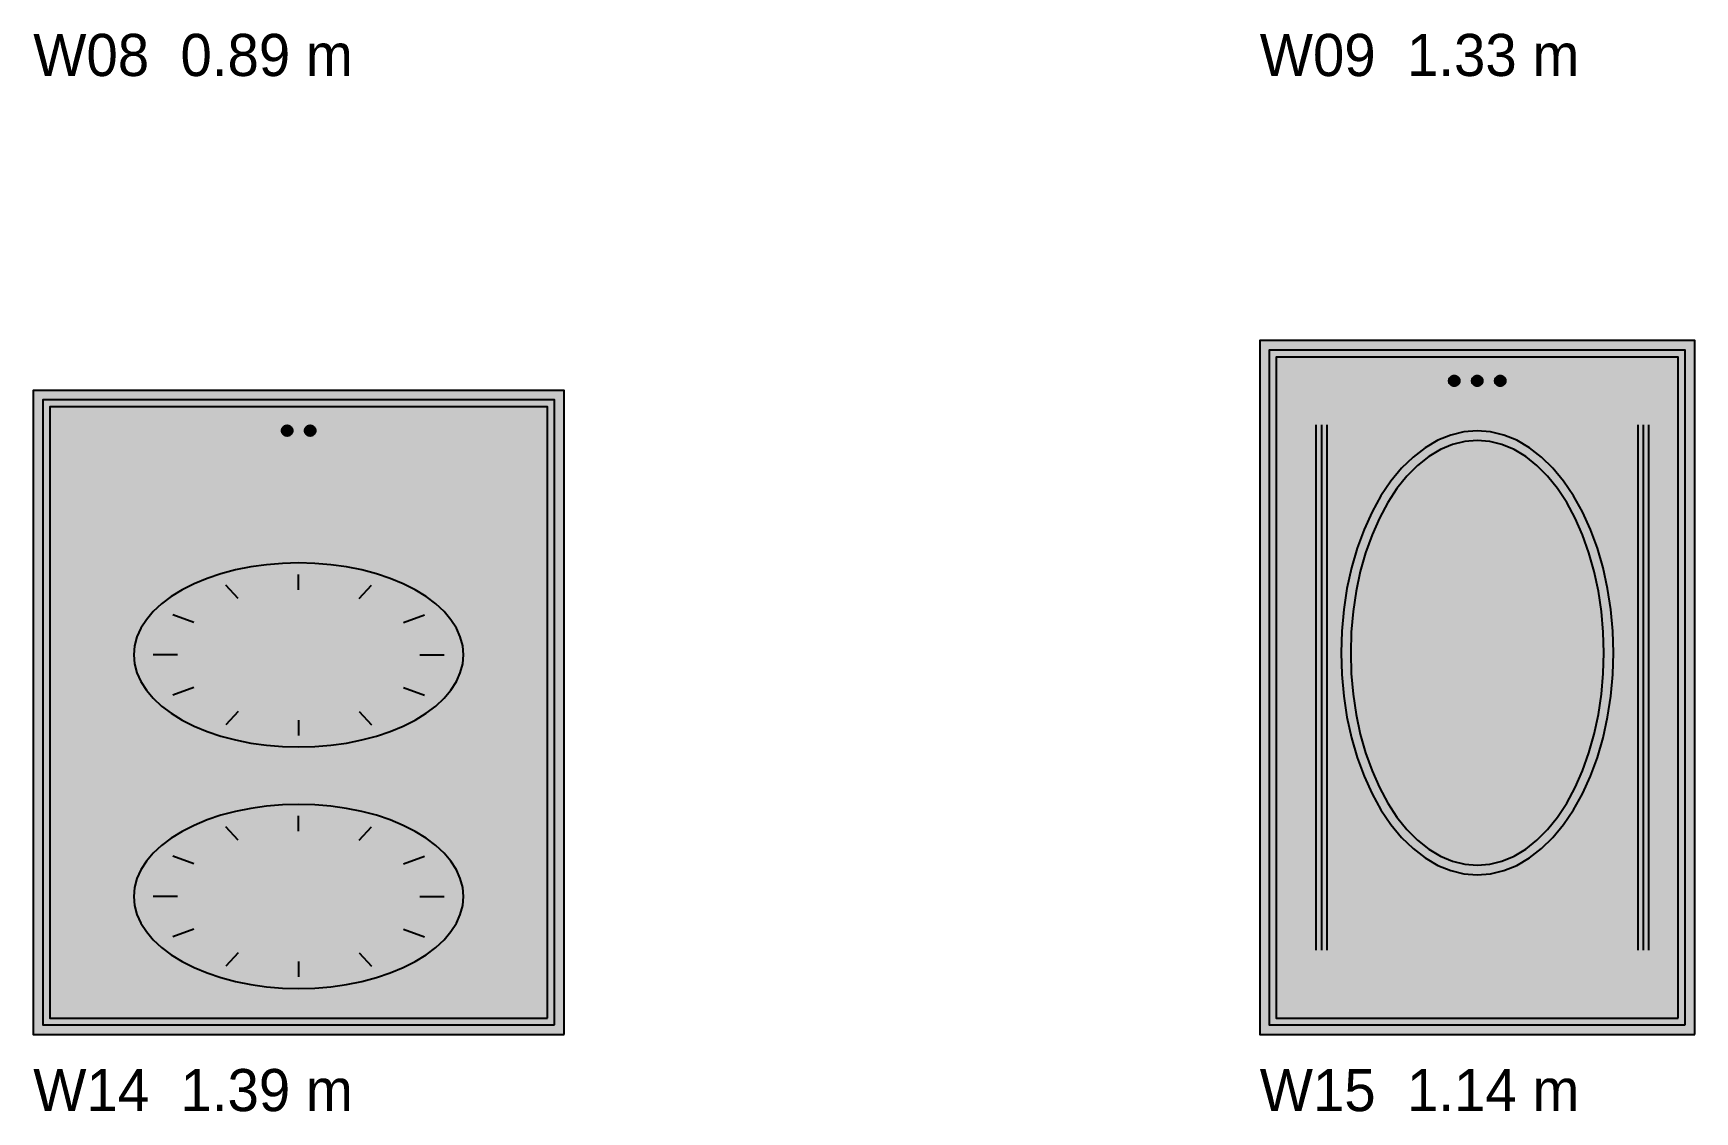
# Model space of a CAD drawing. Header units: metres. Extents: x 0 to 18.5, y -15.3 to 1.8.
# Drawn here: x 3.2 to 7.535, y -5.602 to -2.788 of the extents above; entities that cross this region are included whole.
import ezdxf

# ---------------------------------------------------------------- set-up
doc = ezdxf.new("R2010")
doc.units = ezdxf.units.M

# ---------------------------------------------------------------- blocks, each defined once
blk = doc.blocks.new('NC_N1_ELEV_W14')
at = {"true_color": 0xf6f5ef}
h = blk.add_hatch(color=256, dxfattribs=at)
h.dxf.hatch_style = 1
h.paths.add_polyline_path([(1.385, 0), (1.385, 1.68), (0, 1.68), (0, 0)])
h = blk.add_hatch(color=256, dxfattribs=at)
h.dxf.hatch_style = 1
h.paths.add_polyline_path([(1.36, 0.025), (1.36, 1.655), (0.025, 1.655), (0.025, 0.025)])
at = {"true_color": 0xa38246}
h = blk.add_hatch(color=256, dxfattribs=at)
h.dxf.hatch_style = 1
h.paths.add_polyline_path([(0.6765, 1.575), (0.6764, 1.5736), (0.6762, 1.5723), (0.6759, 1.5709), (0.6754, 1.5696), (0.6748, 1.5684), (0.6741, 1.5672), (0.6733, 1.5661), (0.6724, 1.5651), (0.6714, 1.5642), (0.6703, 1.5634), (0.6691, 1.5627), (0.6679, 1.5621), (0.6666, 1.5616), (0.6652, 1.5613), (0.6639, 1.5611), (0.6625, 1.561), (0.6611, 1.5611), (0.6598, 1.5613), (0.6584, 1.5616), (0.6571, 1.5621), (0.6559, 1.5627), (0.6547, 1.5634), (0.6536, 1.5642), (0.6526, 1.5651), (0.6517, 1.5661), (0.6509, 1.5672), (0.6502, 1.5684), (0.6496, 1.5696), (0.6491, 1.5709), (0.6488, 1.5723), (0.6486, 1.5736), (0.6485, 1.575), (0.6486, 1.5764), (0.6488, 1.5777), (0.6491, 1.5791), (0.6496, 1.5804), (0.6502, 1.5816), (0.6509, 1.5828), (0.6517, 1.5839), (0.6526, 1.5849), (0.6536, 1.5858), (0.6547, 1.5866), (0.6559, 1.5873), (0.6571, 1.5879), (0.6584, 1.5884), (0.6598, 1.5887), (0.6611, 1.5889), (0.6625, 1.589), (0.6639, 1.5889), (0.6652, 1.5887), (0.6666, 1.5884), (0.6679, 1.5879), (0.6691, 1.5873), (0.6703, 1.5866), (0.6714, 1.5858), (0.6724, 1.5849), (0.6733, 1.5839), (0.6741, 1.5828), (0.6748, 1.5816), (0.6754, 1.5804), (0.6759, 1.5791), (0.6762, 1.5777), (0.6764, 1.5764)])
h = blk.add_hatch(color=256, dxfattribs=at)
h.dxf.hatch_style = 1
h.paths.add_polyline_path([(0.7365, 1.575), (0.7364, 1.5736), (0.7362, 1.5723), (0.7359, 1.5709), (0.7354, 1.5696), (0.7348, 1.5684), (0.7341, 1.5672), (0.7333, 1.5661), (0.7324, 1.5651), (0.7314, 1.5642), (0.7303, 1.5634), (0.7291, 1.5627), (0.7279, 1.5621), (0.7266, 1.5616), (0.7252, 1.5613), (0.7239, 1.5611), (0.7225, 1.561), (0.7211, 1.5611), (0.7198, 1.5613), (0.7184, 1.5616), (0.7171, 1.5621), (0.7159, 1.5627), (0.7147, 1.5634), (0.7136, 1.5642), (0.7126, 1.5651), (0.7117, 1.5661), (0.7109, 1.5672), (0.7102, 1.5684), (0.7096, 1.5696), (0.7091, 1.5709), (0.7088, 1.5723), (0.7086, 1.5736), (0.7085, 1.575), (0.7086, 1.5764), (0.7088, 1.5777), (0.7091, 1.5791), (0.7096, 1.5804), (0.7102, 1.5816), (0.7109, 1.5828), (0.7117, 1.5839), (0.7126, 1.5849), (0.7136, 1.5858), (0.7147, 1.5866), (0.7159, 1.5873), (0.7171, 1.5879), (0.7184, 1.5884), (0.7198, 1.5887), (0.7211, 1.5889), (0.7225, 1.589), (0.7239, 1.5889), (0.7252, 1.5887), (0.7266, 1.5884), (0.7279, 1.5879), (0.7291, 1.5873), (0.7303, 1.5866), (0.7314, 1.5858), (0.7324, 1.5849), (0.7333, 1.5839), (0.7341, 1.5828), (0.7348, 1.5816), (0.7354, 1.5804), (0.7359, 1.5791), (0.7362, 1.5777), (0.7364, 1.5764)])
at = {"true_color": 0xdde0e6}
h = blk.add_hatch(color=256, dxfattribs=at)
h.dxf.hatch_style = 1
h.paths.add_polyline_path([(1.1226, 0.99), (1.1205, 1.0135), (1.1143, 1.0368), (1.1041, 1.0597), (1.0899, 1.0818), (1.0718, 1.1031), (1.0501, 1.1233), (1.025, 1.1423), (0.9966, 1.1597), (0.9654, 1.1755), (0.9315, 1.1896), (0.8952, 1.2017), (0.8571, 1.2117), (0.8174, 1.2197), (0.7764, 1.2254), (0.7347, 1.2288), (0.6925, 1.23), (0.6503, 1.2288), (0.6086, 1.2254), (0.5676, 1.2197), (0.5279, 1.2117), (0.4898, 1.2017), (0.4535, 1.1896), (0.4196, 1.1755), (0.3884, 1.1597), (0.36, 1.1423), (0.3349, 1.1233), (0.3132, 1.1031), (0.2951, 1.0818), (0.2809, 1.0597), (0.2707, 1.0368), (0.2645, 1.0135), (0.2624, 0.99), (0.2645, 0.9665), (0.2707, 0.9432), (0.2809, 0.9203), (0.2951, 0.8982), (0.3132, 0.8769), (0.3349, 0.8567), (0.36, 0.8377), (0.3884, 0.8203), (0.4196, 0.8045), (0.4535, 0.7904), (0.4898, 0.7783), (0.5279, 0.7683), (0.5676, 0.7603), (0.6086, 0.7546), (0.6503, 0.7512), (0.6925, 0.75), (0.7347, 0.7512), (0.7764, 0.7546), (0.8174, 0.7603), (0.8571, 0.7683), (0.8952, 0.7783), (0.9315, 0.7904), (0.9654, 0.8045), (0.9966, 0.8203), (1.025, 0.8377), (1.0501, 0.8567), (1.0718, 0.8769), (1.0899, 0.8982), (1.1041, 0.9203), (1.1143, 0.9432), (1.1205, 0.9665)])
at = {"true_color": 0xd4e0e6}
h = blk.add_hatch(color=256, dxfattribs=at)
h.dxf.hatch_style = 1
h.paths.add_polyline_path([(1.1226, 0.36), (1.1205, 0.3835), (1.1143, 0.4068), (1.1041, 0.4297), (1.0899, 0.4518), (1.0718, 0.4731), (1.0501, 0.4933), (1.025, 0.5123), (0.9966, 0.5297), (0.9654, 0.5455), (0.9315, 0.5596), (0.8952, 0.5717), (0.8571, 0.5817), (0.8174, 0.5897), (0.7764, 0.5954), (0.7347, 0.5988), (0.6925, 0.6), (0.6503, 0.5988), (0.6086, 0.5954), (0.5676, 0.5897), (0.5279, 0.5817), (0.4898, 0.5717), (0.4535, 0.5596), (0.4196, 0.5455), (0.3884, 0.5297), (0.36, 0.5123), (0.3349, 0.4933), (0.3132, 0.4731), (0.2951, 0.4518), (0.2809, 0.4297), (0.2707, 0.4068), (0.2645, 0.3835), (0.2624, 0.36), (0.2645, 0.3365), (0.2707, 0.3132), (0.2809, 0.2903), (0.2951, 0.2682), (0.3132, 0.2469), (0.3349, 0.2267), (0.36, 0.2077), (0.3884, 0.1903), (0.4196, 0.1745), (0.4535, 0.1604), (0.4898, 0.1483), (0.5279, 0.1383), (0.5676, 0.1303), (0.6086, 0.1246), (0.6503, 0.1212), (0.6925, 0.12), (0.7347, 0.1212), (0.7764, 0.1246), (0.8174, 0.1303), (0.8571, 0.1383), (0.8952, 0.1483), (0.9315, 0.1604), (0.9654, 0.1745), (0.9966, 0.1903), (1.025, 0.2077), (1.0501, 0.2267), (1.0718, 0.2469), (1.0899, 0.2682), (1.1041, 0.2903), (1.1143, 0.3132), (1.1205, 0.3365)])
at = {"color": 0, "linetype": 'CONTINUOUS', "lineweight": -2, "true_color": 0xa38246}
for points in [[(1.385, 0), (1.385, 1.68), (0, 1.68), (0, 0)], [(1.36, 0.025), (1.36, 1.655), (0.025, 1.655), (0.025, 0.025)], [(1.342, 0.043), (1.342, 1.637), (0.043, 1.637), (0.043, 0.043)], [(1.1226, 0.99), (1.1205, 1.0135), (1.1143, 1.0368), (1.1041, 1.0597), (1.0899, 1.0818), (1.0718, 1.1031), (1.0501, 1.1233), (1.025, 1.1423), (0.9966, 1.1597), (0.9654, 1.1755), (0.9315, 1.1896), (0.8952, 1.2017), (0.8571, 1.2117), (0.8174, 1.2197), (0.7764, 1.2254), (0.7347, 1.2288), (0.6925, 1.23), (0.6503, 1.2288), (0.6086, 1.2254), (0.5676, 1.2197), (0.5279, 1.2117), (0.4898, 1.2017), (0.4535, 1.1896), (0.4196, 1.1755), (0.3884, 1.1597), (0.36, 1.1423), (0.3349, 1.1233), (0.3132, 1.1031), (0.2951, 1.0818), (0.2809, 1.0597), (0.2707, 1.0368), (0.2645, 1.0135), (0.2624, 0.99), (0.2645, 0.9665), (0.2707, 0.9432), (0.2809, 0.9203), (0.2951, 0.8982), (0.3132, 0.8769), (0.3349, 0.8567), (0.36, 0.8377), (0.3884, 0.8203), (0.4196, 0.8045), (0.4535, 0.7904), (0.4898, 0.7783), (0.5279, 0.7683), (0.5676, 0.7603), (0.6086, 0.7546), (0.6503, 0.7512), (0.6925, 0.75), (0.7347, 0.7512), (0.7764, 0.7546), (0.8174, 0.7603), (0.8571, 0.7683), (0.8952, 0.7783), (0.9315, 0.7904), (0.9654, 0.8045), (0.9966, 0.8203), (1.025, 0.8377), (1.0501, 0.8567), (1.0718, 0.8769), (1.0899, 0.8982), (1.1041, 0.9203), (1.1143, 0.9432), (1.1205, 0.9665)], [(1.1226, 0.36), (1.1205, 0.3835), (1.1143, 0.4068), (1.1041, 0.4297), (1.0899, 0.4518), (1.0718, 0.4731), (1.0501, 0.4933), (1.025, 0.5123), (0.9966, 0.5297), (0.9654, 0.5455), (0.9315, 0.5596), (0.8952, 0.5717), (0.8571, 0.5817), (0.8174, 0.5897), (0.7764, 0.5954), (0.7347, 0.5988), (0.6925, 0.6), (0.6503, 0.5988), (0.6086, 0.5954), (0.5676, 0.5897), (0.5279, 0.5817), (0.4898, 0.5717), (0.4535, 0.5596), (0.4196, 0.5455), (0.3884, 0.5297), (0.36, 0.5123), (0.3349, 0.4933), (0.3132, 0.4731), (0.2951, 0.4518), (0.2809, 0.4297), (0.2707, 0.4068), (0.2645, 0.3835), (0.2624, 0.36), (0.2645, 0.3365), (0.2707, 0.3132), (0.2809, 0.2903), (0.2951, 0.2682), (0.3132, 0.2469), (0.3349, 0.2267), (0.36, 0.2077), (0.3884, 0.1903), (0.4196, 0.1745), (0.4535, 0.1604), (0.4898, 0.1483), (0.5279, 0.1383), (0.5676, 0.1303), (0.6086, 0.1246), (0.6503, 0.1212), (0.6925, 0.12), (0.7347, 0.1212), (0.7764, 0.1246), (0.8174, 0.1303), (0.8571, 0.1383), (0.8952, 0.1483), (0.9315, 0.1604), (0.9654, 0.1745), (0.9966, 0.1903), (1.025, 0.2077), (1.0501, 0.2267), (1.0718, 0.2469), (1.0899, 0.2682), (1.1041, 0.2903), (1.1143, 0.3132), (1.1205, 0.3365)]]:
    blk.add_lwpolyline(points, close=True, dxfattribs=at)
at = {"color": 0, "linetype": 'CONTINUOUS', "lineweight": -2}
for points in [[(0.6765, 1.575), (0.6764, 1.5736), (0.6762, 1.5723), (0.6759, 1.5709), (0.6754, 1.5696), (0.6748, 1.5684), (0.6741, 1.5672), (0.6733, 1.5661), (0.6724, 1.5651), (0.6714, 1.5642), (0.6703, 1.5634), (0.6691, 1.5627), (0.6679, 1.5621), (0.6666, 1.5616), (0.6652, 1.5613), (0.6639, 1.5611), (0.6625, 1.561), (0.6611, 1.5611), (0.6598, 1.5613), (0.6584, 1.5616), (0.6571, 1.5621), (0.6559, 1.5627), (0.6547, 1.5634), (0.6536, 1.5642), (0.6526, 1.5651), (0.6517, 1.5661), (0.6509, 1.5672), (0.6502, 1.5684), (0.6496, 1.5696), (0.6491, 1.5709), (0.6488, 1.5723), (0.6486, 1.5736), (0.6485, 1.575), (0.6486, 1.5764), (0.6488, 1.5777), (0.6491, 1.5791), (0.6496, 1.5804), (0.6502, 1.5816), (0.6509, 1.5828), (0.6517, 1.5839), (0.6526, 1.5849), (0.6536, 1.5858), (0.6547, 1.5866), (0.6559, 1.5873), (0.6571, 1.5879), (0.6584, 1.5884), (0.6598, 1.5887), (0.6611, 1.5889), (0.6625, 1.589), (0.6639, 1.5889), (0.6652, 1.5887), (0.6666, 1.5884), (0.6679, 1.5879), (0.6691, 1.5873), (0.6703, 1.5866), (0.6714, 1.5858), (0.6724, 1.5849), (0.6733, 1.5839), (0.6741, 1.5828), (0.6748, 1.5816), (0.6754, 1.5804), (0.6759, 1.5791), (0.6762, 1.5777), (0.6764, 1.5764)], [(0.7365, 1.575), (0.7364, 1.5736), (0.7362, 1.5723), (0.7359, 1.5709), (0.7354, 1.5696), (0.7348, 1.5684), (0.7341, 1.5672), (0.7333, 1.5661), (0.7324, 1.5651), (0.7314, 1.5642), (0.7303, 1.5634), (0.7291, 1.5627), (0.7279, 1.5621), (0.7266, 1.5616), (0.7252, 1.5613), (0.7239, 1.5611), (0.7225, 1.561), (0.7211, 1.5611), (0.7198, 1.5613), (0.7184, 1.5616), (0.7171, 1.5621), (0.7159, 1.5627), (0.7147, 1.5634), (0.7136, 1.5642), (0.7126, 1.5651), (0.7117, 1.5661), (0.7109, 1.5672), (0.7102, 1.5684), (0.7096, 1.5696), (0.7091, 1.5709), (0.7088, 1.5723), (0.7086, 1.5736), (0.7085, 1.575), (0.7086, 1.5764), (0.7088, 1.5777), (0.7091, 1.5791), (0.7096, 1.5804), (0.7102, 1.5816), (0.7109, 1.5828), (0.7117, 1.5839), (0.7126, 1.5849), (0.7136, 1.5858), (0.7147, 1.5866), (0.7159, 1.5873), (0.7171, 1.5879), (0.7184, 1.5884), (0.7198, 1.5887), (0.7211, 1.5889), (0.7225, 1.589), (0.7239, 1.5889), (0.7252, 1.5887), (0.7266, 1.5884), (0.7279, 1.5879), (0.7291, 1.5873), (0.7303, 1.5866), (0.7314, 1.5858), (0.7324, 1.5849), (0.7333, 1.5839), (0.7341, 1.5828), (0.7348, 1.5816), (0.7354, 1.5804), (0.7359, 1.5791), (0.7362, 1.5777), (0.7364, 1.5764)]]:
    blk.add_lwpolyline(points, close=True, dxfattribs=at)
at = {"color": 0, "linetype": 'CONTINUOUS', "lineweight": -2, "true_color": 0xa38246}
for points in [[(0.5344, 1.1372), (0.5027, 1.1719)], [(0.6925, 1.16), (0.6925, 1.2)], [(0.8506, 1.1372), (0.8822, 1.1719)], [(0.4186, 1.075), (0.3638, 1.095)], [(0.9664, 1.075), (1.0212, 1.095)], [(0.3762, 0.99), (0.313, 0.99)], [(1.0088, 0.99), (1.072, 0.99)], [(1.0088, 0.99), (1.072, 0.99)], [(0.4186, 0.905), (0.3638, 0.885)], [(0.9664, 0.905), (1.0212, 0.885)], [(0.5344, 0.8428), (0.5027, 0.8081)], [(0.8506, 0.8428), (0.8822, 0.8081)], [(0.6925, 0.82), (0.6925, 0.78)], [(0.6925, 0.53), (0.6925, 0.57)], [(0.5344, 0.5072), (0.5027, 0.5419)], [(0.8506, 0.5072), (0.8822, 0.5419)], [(0.4186, 0.445), (0.3638, 0.465)], [(0.9664, 0.445), (1.0212, 0.465)], [(0.3762, 0.36), (0.313, 0.36)], [(1.0088, 0.36), (1.072, 0.36)], [(1.0088, 0.36), (1.072, 0.36)], [(0.4186, 0.275), (0.3638, 0.255)], [(0.9664, 0.275), (1.0212, 0.255)], [(0.5344, 0.2128), (0.5027, 0.1781)], [(0.6925, 0.19), (0.6925, 0.15)], [(0.8506, 0.2128), (0.8822, 0.1781)]]:
    blk.add_lwpolyline(points, dxfattribs=at)
blk = doc.blocks.new('NC_N1_ELEV_W15')
at = {"true_color": 0xf6f5ef}
h = blk.add_hatch(color=256, dxfattribs=at)
h.dxf.hatch_style = 1
h.paths.add_polyline_path([(1.135, 0), (1.135, 1.81), (0, 1.81), (0, 0)])
h = blk.add_hatch(color=256, dxfattribs=at)
h.dxf.hatch_style = 1
h.paths.add_polyline_path([(1.11, 0.025), (1.11, 1.785), (0.025, 1.785), (0.025, 0.025)])
at = {"true_color": 0xa38246}
h = blk.add_hatch(color=256, dxfattribs=at)
h.dxf.hatch_style = 1
h.paths.add_polyline_path([(0.5215, 1.705), (0.5214, 1.7036), (0.5212, 1.7023), (0.5209, 1.7009), (0.5204, 1.6996), (0.5198, 1.6984), (0.5191, 1.6972), (0.5183, 1.6961), (0.5174, 1.6951), (0.5164, 1.6942), (0.5153, 1.6934), (0.5141, 1.6927), (0.5129, 1.6921), (0.5116, 1.6916), (0.5102, 1.6913), (0.5089, 1.6911), (0.5075, 1.691), (0.5061, 1.6911), (0.5048, 1.6913), (0.5034, 1.6916), (0.5021, 1.6921), (0.5009, 1.6927), (0.4997, 1.6934), (0.4986, 1.6942), (0.4976, 1.6951), (0.4967, 1.6961), (0.4959, 1.6972), (0.4952, 1.6984), (0.4946, 1.6996), (0.4941, 1.7009), (0.4938, 1.7023), (0.4936, 1.7036), (0.4935, 1.705), (0.4936, 1.7064), (0.4938, 1.7077), (0.4941, 1.7091), (0.4946, 1.7104), (0.4952, 1.7116), (0.4959, 1.7128), (0.4967, 1.7139), (0.4976, 1.7149), (0.4986, 1.7158), (0.4997, 1.7166), (0.5009, 1.7173), (0.5021, 1.7179), (0.5034, 1.7184), (0.5048, 1.7187), (0.5061, 1.7189), (0.5075, 1.719), (0.5089, 1.7189), (0.5102, 1.7187), (0.5116, 1.7184), (0.5129, 1.7179), (0.5141, 1.7173), (0.5153, 1.7166), (0.5164, 1.7158), (0.5174, 1.7149), (0.5183, 1.7139), (0.5191, 1.7128), (0.5198, 1.7116), (0.5204, 1.7104), (0.5209, 1.7091), (0.5212, 1.7077), (0.5214, 1.7064)])
h = blk.add_hatch(color=256, dxfattribs=at)
h.dxf.hatch_style = 1
h.paths.add_polyline_path([(0.5815, 1.705), (0.5814, 1.7036), (0.5812, 1.7023), (0.5809, 1.7009), (0.5804, 1.6996), (0.5798, 1.6984), (0.5791, 1.6972), (0.5783, 1.6961), (0.5774, 1.6951), (0.5764, 1.6942), (0.5753, 1.6934), (0.5741, 1.6927), (0.5729, 1.6921), (0.5716, 1.6916), (0.5702, 1.6913), (0.5689, 1.6911), (0.5675, 1.691), (0.5661, 1.6911), (0.5648, 1.6913), (0.5634, 1.6916), (0.5621, 1.6921), (0.5609, 1.6927), (0.5597, 1.6934), (0.5586, 1.6942), (0.5576, 1.6951), (0.5567, 1.6961), (0.5559, 1.6972), (0.5552, 1.6984), (0.5546, 1.6996), (0.5541, 1.7009), (0.5538, 1.7023), (0.5536, 1.7036), (0.5535, 1.705), (0.5536, 1.7064), (0.5538, 1.7077), (0.5541, 1.7091), (0.5546, 1.7104), (0.5552, 1.7116), (0.5559, 1.7128), (0.5567, 1.7139), (0.5576, 1.7149), (0.5586, 1.7158), (0.5597, 1.7166), (0.5609, 1.7173), (0.5621, 1.7179), (0.5634, 1.7184), (0.5648, 1.7187), (0.5661, 1.7189), (0.5675, 1.719), (0.5689, 1.7189), (0.5702, 1.7187), (0.5716, 1.7184), (0.5729, 1.7179), (0.5741, 1.7173), (0.5753, 1.7166), (0.5764, 1.7158), (0.5774, 1.7149), (0.5783, 1.7139), (0.5791, 1.7128), (0.5798, 1.7116), (0.5804, 1.7104), (0.5809, 1.7091), (0.5812, 1.7077), (0.5814, 1.7064)])
h = blk.add_hatch(color=256, dxfattribs=at)
h.dxf.hatch_style = 1
h.paths.add_polyline_path([(0.6415, 1.705), (0.6414, 1.7036), (0.6412, 1.7023), (0.6409, 1.7009), (0.6404, 1.6996), (0.6398, 1.6984), (0.6391, 1.6972), (0.6383, 1.6961), (0.6374, 1.6951), (0.6364, 1.6942), (0.6353, 1.6934), (0.6341, 1.6927), (0.6329, 1.6921), (0.6316, 1.6916), (0.6302, 1.6913), (0.6289, 1.6911), (0.6275, 1.691), (0.6261, 1.6911), (0.6248, 1.6913), (0.6234, 1.6916), (0.6221, 1.6921), (0.6209, 1.6927), (0.6197, 1.6934), (0.6186, 1.6942), (0.6176, 1.6951), (0.6167, 1.6961), (0.6159, 1.6972), (0.6152, 1.6984), (0.6146, 1.6996), (0.6141, 1.7009), (0.6138, 1.7023), (0.6136, 1.7036), (0.6135, 1.705), (0.6136, 1.7064), (0.6138, 1.7077), (0.6141, 1.7091), (0.6146, 1.7104), (0.6152, 1.7116), (0.6159, 1.7128), (0.6167, 1.7139), (0.6176, 1.7149), (0.6186, 1.7158), (0.6197, 1.7166), (0.6209, 1.7173), (0.6221, 1.7179), (0.6234, 1.7184), (0.6248, 1.7187), (0.6261, 1.7189), (0.6275, 1.719), (0.6289, 1.7189), (0.6302, 1.7187), (0.6316, 1.7184), (0.6329, 1.7179), (0.6341, 1.7173), (0.6353, 1.7166), (0.6364, 1.7158), (0.6374, 1.7149), (0.6383, 1.7139), (0.6391, 1.7128), (0.6398, 1.7116), (0.6404, 1.7104), (0.6409, 1.7091), (0.6412, 1.7077), (0.6414, 1.7064)])
at = {"true_color": 0xd2dee5}
h = blk.add_hatch(color=256, dxfattribs=at)
h.dxf.hatch_style = 1
h.paths.add_polyline_path([(0.9227, 0.9955), (0.921, 1.0523), (0.9159, 1.1085), (0.9075, 1.1636), (0.8957, 1.2172), (0.8808, 1.2685), (0.8629, 1.3173), (0.8421, 1.3629), (0.8187, 1.4051), (0.7929, 1.4432), (0.7649, 1.4771), (0.735, 1.5063), (0.7034, 1.5306), (0.6706, 1.5498), (0.6368, 1.5636), (0.6023, 1.5719), (0.5675, 1.5747), (0.5327, 1.5719), (0.4982, 1.5636), (0.4644, 1.5498), (0.4316, 1.5306), (0.4, 1.5063), (0.3701, 1.4771), (0.3421, 1.4432), (0.3163, 1.4051), (0.2929, 1.3629), (0.2721, 1.3173), (0.2542, 1.2685), (0.2393, 1.2172), (0.2275, 1.1636), (0.2191, 1.1085), (0.214, 1.0523), (0.2122, 0.9955), (0.214, 0.9387), (0.2191, 0.8825), (0.2275, 0.8274), (0.2393, 0.7738), (0.2542, 0.7225), (0.2721, 0.6737), (0.2929, 0.6281), (0.3163, 0.5859), (0.3421, 0.5478), (0.3701, 0.5139), (0.4, 0.4847), (0.4316, 0.4604), (0.4644, 0.4412), (0.4982, 0.4274), (0.5327, 0.4191), (0.5675, 0.4163), (0.6023, 0.4191), (0.6368, 0.4274), (0.6706, 0.4412), (0.7034, 0.4604), (0.735, 0.4847), (0.7649, 0.5139), (0.7929, 0.5478), (0.8187, 0.5859), (0.8421, 0.6281), (0.8629, 0.6737), (0.8808, 0.7225), (0.8957, 0.7738), (0.9075, 0.8274), (0.9159, 0.8825), (0.921, 0.9387)])
at = {"color": 0, "linetype": 'CONTINUOUS', "lineweight": -2, "true_color": 0xa38246}
for points in [[(1.135, 0), (1.135, 1.81), (0, 1.81), (0, 0)], [(1.11, 0.025), (1.11, 1.785), (0.025, 1.785), (0.025, 0.025)], [(1.092, 0.043), (1.092, 1.767), (0.043, 1.767), (0.043, 0.043)], [(0.9227, 0.9955), (0.921, 1.0523), (0.9159, 1.1085), (0.9075, 1.1636), (0.8957, 1.2172), (0.8808, 1.2685), (0.8629, 1.3173), (0.8421, 1.3629), (0.8187, 1.4051), (0.7929, 1.4432), (0.7649, 1.4771), (0.735, 1.5063), (0.7034, 1.5306), (0.6706, 1.5498), (0.6368, 1.5636), (0.6023, 1.5719), (0.5675, 1.5747), (0.5327, 1.5719), (0.4982, 1.5636), (0.4644, 1.5498), (0.4316, 1.5306), (0.4, 1.5063), (0.3701, 1.4771), (0.3421, 1.4432), (0.3163, 1.4051), (0.2929, 1.3629), (0.2721, 1.3173), (0.2542, 1.2685), (0.2393, 1.2172), (0.2275, 1.1636), (0.2191, 1.1085), (0.214, 1.0523), (0.2122, 0.9955), (0.214, 0.9387), (0.2191, 0.8825), (0.2275, 0.8274), (0.2393, 0.7738), (0.2542, 0.7225), (0.2721, 0.6737), (0.2929, 0.6281), (0.3163, 0.5859), (0.3421, 0.5478), (0.3701, 0.5139), (0.4, 0.4847), (0.4316, 0.4604), (0.4644, 0.4412), (0.4982, 0.4274), (0.5327, 0.4191), (0.5675, 0.4163), (0.6023, 0.4191), (0.6368, 0.4274), (0.6706, 0.4412), (0.7034, 0.4604), (0.735, 0.4847), (0.7649, 0.5139), (0.7929, 0.5478), (0.8187, 0.5859), (0.8421, 0.6281), (0.8629, 0.6737), (0.8808, 0.7225), (0.8957, 0.7738), (0.9075, 0.8274), (0.9159, 0.8825), (0.921, 0.9387)], [(0.8978, 0.9955), (0.8962, 1.0498), (0.8914, 1.1036), (0.8835, 1.1564), (0.8726, 1.2076), (0.8588, 1.2567), (0.8421, 1.3034), (0.8228, 1.3471), (0.801, 1.3874), (0.777, 1.4239), (0.751, 1.4563), (0.7232, 1.4843), (0.6939, 1.5075), (0.6634, 1.5258), (0.6319, 1.5391), (0.5999, 1.547), (0.5675, 1.5497), (0.5351, 1.547), (0.5031, 1.5391), (0.4716, 1.5258), (0.4411, 1.5075), (0.4118, 1.4843), (0.384, 1.4563), (0.358, 1.4239), (0.334, 1.3874), (0.3122, 1.3471), (0.2929, 1.3034), (0.2762, 1.2567), (0.2624, 1.2076), (0.2515, 1.1564), (0.2436, 1.1036), (0.2388, 1.0498), (0.2373, 0.9955), (0.2388, 0.9412), (0.2436, 0.8874), (0.2515, 0.8346), (0.2624, 0.7834), (0.2762, 0.7343), (0.2929, 0.6876), (0.3122, 0.6439), (0.334, 0.6036), (0.358, 0.5671), (0.384, 0.5347), (0.4118, 0.5067), (0.4411, 0.4835), (0.4716, 0.4652), (0.5031, 0.4519), (0.5351, 0.444), (0.5675, 0.4413), (0.5999, 0.444), (0.6319, 0.4519), (0.6634, 0.4652), (0.6939, 0.4835), (0.7232, 0.5067), (0.751, 0.5347), (0.777, 0.5671), (0.801, 0.6036), (0.8228, 0.6439), (0.8421, 0.6876), (0.8588, 0.7343), (0.8726, 0.7834), (0.8835, 0.8346), (0.8914, 0.8874), (0.8962, 0.9412)]]:
    blk.add_lwpolyline(points, close=True, dxfattribs=at)
at = {"color": 0, "linetype": 'CONTINUOUS', "lineweight": -2}
for points in [[(0.5215, 1.705), (0.5214, 1.7036), (0.5212, 1.7023), (0.5209, 1.7009), (0.5204, 1.6996), (0.5198, 1.6984), (0.5191, 1.6972), (0.5183, 1.6961), (0.5174, 1.6951), (0.5164, 1.6942), (0.5153, 1.6934), (0.5141, 1.6927), (0.5129, 1.6921), (0.5116, 1.6916), (0.5102, 1.6913), (0.5089, 1.6911), (0.5075, 1.691), (0.5061, 1.6911), (0.5048, 1.6913), (0.5034, 1.6916), (0.5021, 1.6921), (0.5009, 1.6927), (0.4997, 1.6934), (0.4986, 1.6942), (0.4976, 1.6951), (0.4967, 1.6961), (0.4959, 1.6972), (0.4952, 1.6984), (0.4946, 1.6996), (0.4941, 1.7009), (0.4938, 1.7023), (0.4936, 1.7036), (0.4935, 1.705), (0.4936, 1.7064), (0.4938, 1.7077), (0.4941, 1.7091), (0.4946, 1.7104), (0.4952, 1.7116), (0.4959, 1.7128), (0.4967, 1.7139), (0.4976, 1.7149), (0.4986, 1.7158), (0.4997, 1.7166), (0.5009, 1.7173), (0.5021, 1.7179), (0.5034, 1.7184), (0.5048, 1.7187), (0.5061, 1.7189), (0.5075, 1.719), (0.5089, 1.7189), (0.5102, 1.7187), (0.5116, 1.7184), (0.5129, 1.7179), (0.5141, 1.7173), (0.5153, 1.7166), (0.5164, 1.7158), (0.5174, 1.7149), (0.5183, 1.7139), (0.5191, 1.7128), (0.5198, 1.7116), (0.5204, 1.7104), (0.5209, 1.7091), (0.5212, 1.7077), (0.5214, 1.7064)], [(0.5815, 1.705), (0.5814, 1.7036), (0.5812, 1.7023), (0.5809, 1.7009), (0.5804, 1.6996), (0.5798, 1.6984), (0.5791, 1.6972), (0.5783, 1.6961), (0.5774, 1.6951), (0.5764, 1.6942), (0.5753, 1.6934), (0.5741, 1.6927), (0.5729, 1.6921), (0.5716, 1.6916), (0.5702, 1.6913), (0.5689, 1.6911), (0.5675, 1.691), (0.5661, 1.6911), (0.5648, 1.6913), (0.5634, 1.6916), (0.5621, 1.6921), (0.5609, 1.6927), (0.5597, 1.6934), (0.5586, 1.6942), (0.5576, 1.6951), (0.5567, 1.6961), (0.5559, 1.6972), (0.5552, 1.6984), (0.5546, 1.6996), (0.5541, 1.7009), (0.5538, 1.7023), (0.5536, 1.7036), (0.5535, 1.705), (0.5536, 1.7064), (0.5538, 1.7077), (0.5541, 1.7091), (0.5546, 1.7104), (0.5552, 1.7116), (0.5559, 1.7128), (0.5567, 1.7139), (0.5576, 1.7149), (0.5586, 1.7158), (0.5597, 1.7166), (0.5609, 1.7173), (0.5621, 1.7179), (0.5634, 1.7184), (0.5648, 1.7187), (0.5661, 1.7189), (0.5675, 1.719), (0.5689, 1.7189), (0.5702, 1.7187), (0.5716, 1.7184), (0.5729, 1.7179), (0.5741, 1.7173), (0.5753, 1.7166), (0.5764, 1.7158), (0.5774, 1.7149), (0.5783, 1.7139), (0.5791, 1.7128), (0.5798, 1.7116), (0.5804, 1.7104), (0.5809, 1.7091), (0.5812, 1.7077), (0.5814, 1.7064)], [(0.6415, 1.705), (0.6414, 1.7036), (0.6412, 1.7023), (0.6409, 1.7009), (0.6404, 1.6996), (0.6398, 1.6984), (0.6391, 1.6972), (0.6383, 1.6961), (0.6374, 1.6951), (0.6364, 1.6942), (0.6353, 1.6934), (0.6341, 1.6927), (0.6329, 1.6921), (0.6316, 1.6916), (0.6302, 1.6913), (0.6289, 1.6911), (0.6275, 1.691), (0.6261, 1.6911), (0.6248, 1.6913), (0.6234, 1.6916), (0.6221, 1.6921), (0.6209, 1.6927), (0.6197, 1.6934), (0.6186, 1.6942), (0.6176, 1.6951), (0.6167, 1.6961), (0.6159, 1.6972), (0.6152, 1.6984), (0.6146, 1.6996), (0.6141, 1.7009), (0.6138, 1.7023), (0.6136, 1.7036), (0.6135, 1.705), (0.6136, 1.7064), (0.6138, 1.7077), (0.6141, 1.7091), (0.6146, 1.7104), (0.6152, 1.7116), (0.6159, 1.7128), (0.6167, 1.7139), (0.6176, 1.7149), (0.6186, 1.7158), (0.6197, 1.7166), (0.6209, 1.7173), (0.6221, 1.7179), (0.6234, 1.7184), (0.6248, 1.7187), (0.6261, 1.7189), (0.6275, 1.719), (0.6289, 1.7189), (0.6302, 1.7187), (0.6316, 1.7184), (0.6329, 1.7179), (0.6341, 1.7173), (0.6353, 1.7166), (0.6364, 1.7158), (0.6374, 1.7149), (0.6383, 1.7139), (0.6391, 1.7128), (0.6398, 1.7116), (0.6404, 1.7104), (0.6409, 1.7091), (0.6412, 1.7077), (0.6414, 1.7064)]]:
    blk.add_lwpolyline(points, close=True, dxfattribs=at)
at = {"color": 0, "linetype": 'CONTINUOUS', "lineweight": -2, "true_color": 0xa38246}
for points in [[(0.1476, 0.22), (0.1476, 1.59)], [(0.1616, 0.22), (0.1616, 1.59)], [(0.1756, 0.22), (0.1756, 1.59)], [(0.9875, 0.22), (0.9875, 1.59)], [(1.0014, 0.22), (1.0014, 1.59)], [(1.0154, 0.22), (1.0154, 1.59)]]:
    blk.add_lwpolyline(points, dxfattribs=at)

msp = doc.modelspace()

# ---------------------------------------------------------------- block references
for name, p in [('NC_N1_ELEV_W15', (6.4, -5.4)), ('NC_N1_ELEV_W14', (3.2, -5.4))]:
    msp.add_blockref(name, p)

# ---------------------------------------------------------------- texts
at = {"color": 0}
for s, p in [('W08  0.89 m', (3.2, -2.9)), ('W09  1.33 m', (6.4, -2.9)), ('W14  1.39 m', (3.2, -5.6)), ('W15  1.14 m', (6.4, -5.6))]:
    msp.add_text(s, height=0.11, dxfattribs=at).set_placement(p)

doc.saveas('drawing.dxf')
